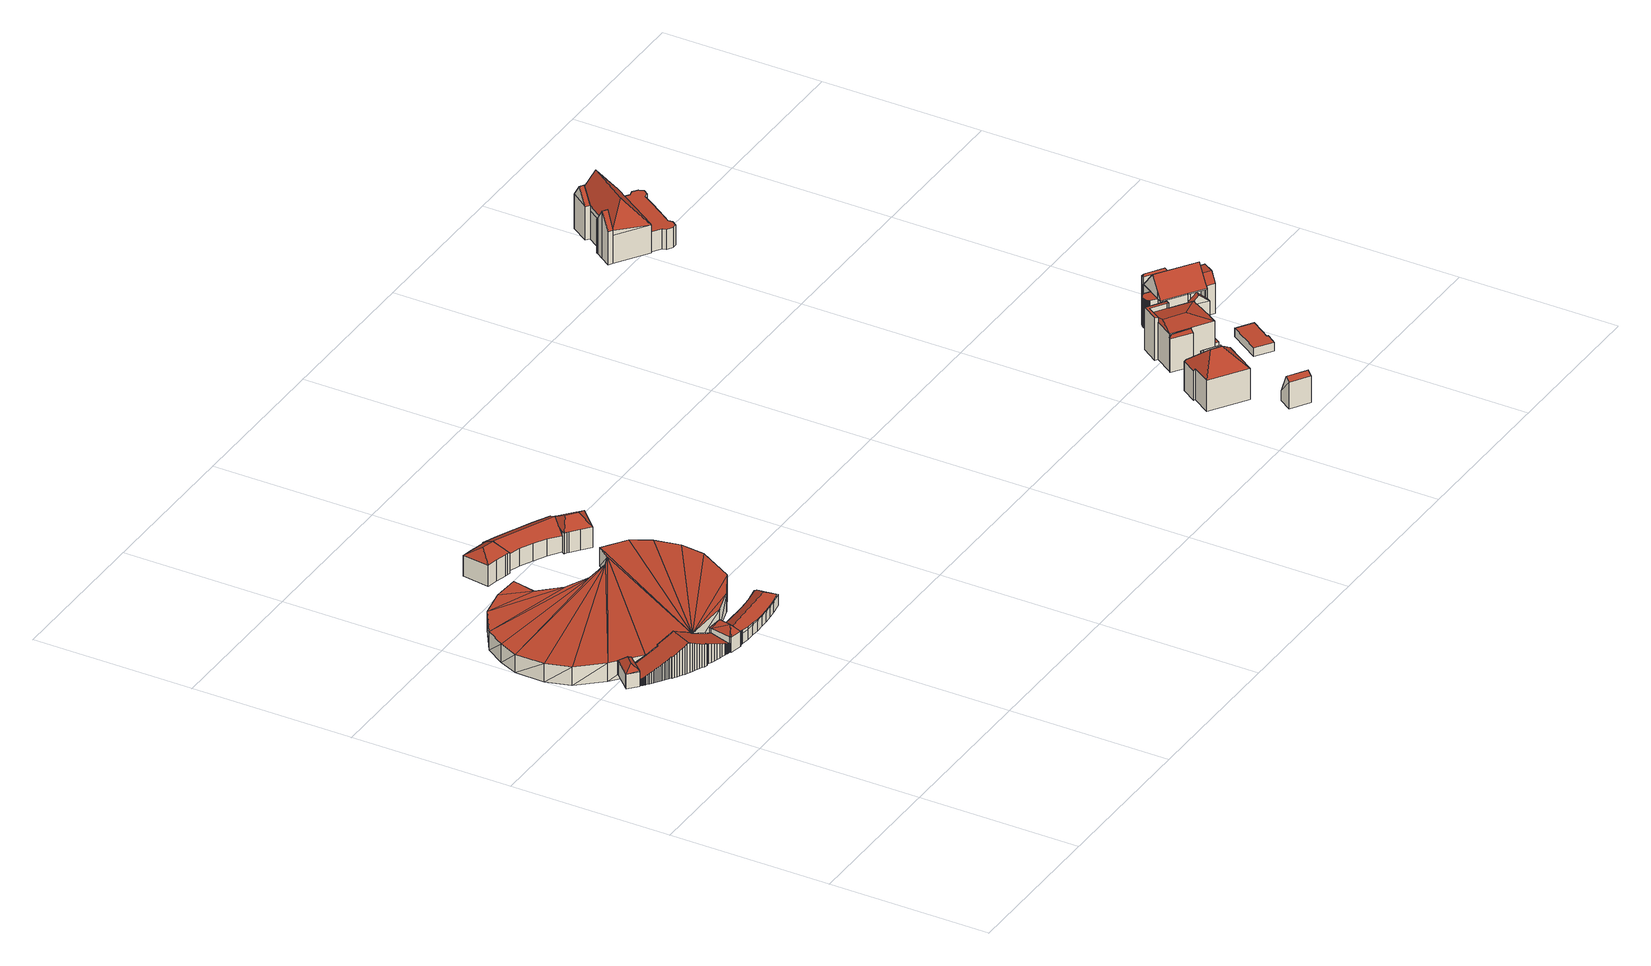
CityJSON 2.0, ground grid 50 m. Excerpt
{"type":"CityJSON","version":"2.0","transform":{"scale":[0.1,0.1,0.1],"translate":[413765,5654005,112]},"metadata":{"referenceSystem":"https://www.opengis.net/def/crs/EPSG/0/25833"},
"CityObjects":{
"building1":{"type":"Building","attributes":{"Dachtyp_tdc":"tdcFreeFormRoof","Gemeindeschluessel":14612000,"Dachneigung":41.02,"QualitaetDacherkennung":64,"Geometrietyp2DReferenz":"3000","measuredHeight":6.65,"function":"31001_9998","roofType":"5000"},"geometry":[{"type":"Solid","lod":"2","boundaries":[[[[0,1,2,3]],[[1,4,5,2]],[[4,6,7,5]],[[6,8,9,7]],[[8,10,11,9]],[[10,12,13,11]],[[12,14,15,13]],[[14,0,3,15]],[[1,16,17]],[[8,18,19]],[[19,18,17,16,20,21]],[[8,6,4,1,17,18]],[[10,19,21,12]],[[12,21,20,14]],[[14,20,16,0]],[[8,19,10]],[[0,16,1]],[[3,2,5,7,9,11,13,15]]]],"semantics":{"surfaces":[{"type":"WallSurface"},{"type":"RoofSurface"},{"type":"GroundSurface"}],"values":[[0,0,0,0,0,0,0,0,1,1,1,1,0,0,0,0,0,2]]}}]},
"building2":{"type":"Building","attributes":{"Dachtyp_tdc":"tdcFreeFormRoof","Gemeindeschluessel":14612000,"Dachneigung":28.07,"QualitaetDacherkennung":20,"Geometrietyp2DReferenz":"3000","measuredHeight":9.71,"function":"31001_9998","roofType":"5000"},"geometry":[{"type":"Solid","lod":"2","boundaries":[[[[22,23,24,25]],[[23,26,27,24]],[[26,28,29,27]],[[28,30,31,29]],[[30,32,33,31]],[[32,34,35,33]],[[34,36,37,35]],[[36,38,39,37]],[[38,40,41,39]],[[40,42,43,41]],[[42,44,45,43]],[[44,46,47,45]],[[46,48,49,47]],[[48,50,51,49]],[[50,52,53,51]],[[52,54,55,53]],[[54,56,57,55]],[[56,58,59,57]],[[58,60,61,59]],[[60,62,63,61]],[[62,64,65,63]],[[64,66,67,65]],[[66,68,69,67]],[[68,70,71,69]],[[70,72,73,71]],[[72,74,75,73]],[[74,76,77,75]],[[76,78,79,77]],[[78,80,81,79]],[[80,82,83,81]],[[82,84,85,83]],[[84,86,87,85]],[[86,88,89,87]],[[88,90,91,89]],[[90,92,93,91]],[[92,94,95,93]],[[94,96,97,95]],[[96,98,99,97]],[[98,100,101,99]],[[100,102,103,101]],[[102,104,105,103]],[[104,106,107,105]],[[106,108,109,107]],[[108,110,111,109]],[[110,112,113,111]],[[112,114,115,113]],[[114,116,117,115]],[[116,118,119,117]],[[118,120,121,119]],[[120,122,123,121]],[[122,124,125,123]],[[124,126,127,125]],[[126,128,129,127]],[[128,130,131,129]],[[130,132,133,131]],[[132,134,135,133]],[[134,136,137,135]],[[136,138,139,137]],[[138,140,141,139]],[[140,142,143,141]],[[142,144,145,143]],[[144,146,147,145]],[[146,148,149,147]],[[148,150,151,149]],[[150,152,153,151]],[[152,154,155,153]],[[154,156,157,155]],[[156,158,159,157]],[[158,160,161,159]],[[160,162,163,161]],[[162,164,165,163]],[[164,166,167,165]],[[166,168,169,167]],[[168,170,171,169]],[[170,172,173,171]],[[172,174,175,173]],[[174,176,177,175]],[[176,178,179,177]],[[178,180,181,179]],[[180,182,183,181]],[[182,184,185,183]],[[184,186,187,185]],[[186,188,189,187]],[[188,190,191,189]],[[190,192,193,191]],[[192,194,195,193]],[[194,196,197,195]],[[196,198,199,197]],[[198,200,201,199]],[[200,202,203,201]],[[202,204,205,203]],[[204,206,207,205]],[[206,208,209,207]],[[208,210,211,209]],[[210,212,213,211]],[[212,214,215,213]],[[214,216,217,215]],[[216,218,219,217]],[[218,220,221,219]],[[220,222,223,221]],[[222,224,225,223]],[[224,226,227,225]],[[226,228,229,227]],[[228,22,25,229]],[[42,40,38,36,34,32,30,28,26,23,22,228,226,224,222,220,218,216,214,212,210,208,206,204,202,200,198,196,194,192,190,188,186,184,182,180,178,176,174,172,170,168,166,164,162,160,158,230,231,58,56,54,52,50,48,46,44]],[[68,66,64,62,60,231,230,156,154,152,150,148,146,144,142,140,138,136,134,132,130,128,126,124,122,120,118,116,114,112,110,108,106,104,102,100,98,96,94,92,90,88,86,84,82,80,78,76,74,72,70]],[[158,156,230]],[[60,58,231]],[[25,24,27,29,31,33,35,37,39,41,43,45,47,49,51,53,55,57,59,61,63,65,67,69,71,73,75,77,79,81,83,85,87,89,91,93,95,97,99,101,103,105,107,109,111,113,115,117,119,121,123,125,127,129,131,133,135,137,139,141,143,145,147,149,151,153,155,157,159,161,163,165,167,169,171,173,175,177,179,181,183,185,187,189,191,193,195,197,199,201,203,205,207,209,211,213,215,217,219,221,223,225,227,229]]]],"semantics":{"surfaces":[{"type":"WallSurface"},{"type":"RoofSurface"},{"type":"GroundSurface"}],"values":[[0,0,0,0,0,0,0,0,0,0,0,0,0,0,0,0,0,0,0,0,0,0,0,0,0,0,0,0,0,0,0,0,0,0,0,0,0,0,0,0,0,0,0,0,0,0,0,0,0,0,0,0,0,0,0,0,0,0,0,0,0,0,0,0,0,0,0,0,0,0,0,0,0,0,0,0,0,0,0,0,0,0,0,0,0,0,0,0,0,0,0,0,0,0,0,0,0,0,0,0,0,0,0,0,1,1,0,0,2]]}}]},
"building3":{"type":"Building","attributes":{"Dachtyp_tdc":"tdcFreeFormRoof","Gemeindeschluessel":14612000,"Dachneigung":51.54,"QualitaetDacherkennung":43,"Geometrietyp2DReferenz":"3000","measuredHeight":7.3,"function":"31001_9998","roofType":"5000"},"geometry":[{"type":"Solid","lod":"2","boundaries":[[[[232,233,234,235]],[[233,236,237,234]],[[236,238,239,237]],[[238,240,241,239]],[[240,242,243,241]],[[242,244,245,243]],[[244,246,247,245]],[[246,232,235,247]],[[248,244,242]],[[240,248,242]],[[240,249,248]],[[238,249,240]],[[249,238,236]],[[249,236,233]],[[248,246,244]],[[249,246,248]],[[249,232,246]],[[232,249,233]],[[235,234,237,239,241,243,245,247]]]],"semantics":{"surfaces":[{"type":"WallSurface"},{"type":"RoofSurface"},{"type":"GroundSurface"}],"values":[[0,0,0,0,0,0,0,0,1,1,1,1,1,1,1,1,1,1,2]]}}]},
"building4":{"type":"Building","attributes":{"Dachtyp_tdc":"tdcFreeFormRoof","Gemeindeschluessel":14612000,"Dachneigung":30.61,"QualitaetDacherkennung":42,"Geometrietyp2DReferenz":"3000","measuredHeight":5.96,"function":"31001_9998","roofType":"5000"},"geometry":[{"type":"Solid","lod":"2","boundaries":[[[[250,251,252,253]],[[251,254,255,252]],[[254,256,257,255]],[[258,259,260,261]],[[256,258,261,257]],[[259,262,263,260]],[[262,264,265,263]],[[264,266,267,265]],[[266,268,269,267]],[[268,270,271,269]],[[270,272,273,271]],[[272,274,275,273]],[[274,276,277,275]],[[276,278,279,277]],[[278,280,281,279]],[[280,282,283,281]],[[282,284,285,283]],[[284,286,287,285]],[[286,288,289,287]],[[288,290,291,289]],[[290,292,293,291]],[[292,294,295,293]],[[294,296,297,295]],[[296,298,299,297]],[[298,300,301,299]],[[300,302,303,301]],[[302,304,305,303]],[[304,306,307,305]],[[306,308,309,307]],[[308,310,311,309]],[[310,312,313,311]],[[312,314,315,313]],[[314,316,317,315]],[[316,318,319,317]],[[318,320,321,319]],[[320,322,323,321]],[[324,325,326,327]],[[322,324,327,323]],[[325,250,253,326]],[[328,329,330,331]],[[332,333,334,335,336,337,338,339,340,341,342,343,344,345,251,250,346,331,330]],[[346,347,348,349,350,351,352,353,354,355,356,357,358,359,360,361,362,363,364,365,366,367,368,328,331]],[[284,368,367,286]],[[282,329,328,368,284]],[[286,367,366,288]],[[288,366,365,290]],[[290,365,364,292]],[[292,364,363,294]],[[294,363,362,296]],[[296,362,361,298]],[[298,361,360,300]],[[300,360,359,302]],[[302,359,358,304]],[[304,358,357,306]],[[306,357,356,308]],[[308,356,355,310]],[[310,355,354,312]],[[312,354,353,314]],[[314,353,352,316]],[[316,352,351,318]],[[318,351,350,320]],[[320,350,349,322]],[[322,349,348,324]],[[324,348,347,325]],[[325,347,346,250]],[[251,345,254]],[[254,345,344,256]],[[256,344,343,258]],[[258,343,342,259]],[[259,342,341,262]],[[262,341,340,264]],[[264,340,339,266]],[[266,339,338,268]],[[268,338,337,270]],[[270,337,336,272]],[[274,335,334,276]],[[272,336,335,274]],[[276,334,333,278]],[[278,333,332,280]],[[280,332,330,329,282]],[[253,252,255,257,261,260,263,265,267,269,271,273,275,277,279,281,283,285,287,289,291,293,295,297,299,301,303,305,307,309,311,313,315,317,319,321,323,327,326]]]],"semantics":{"surfaces":[{"type":"WallSurface"},{"type":"RoofSurface"},{"type":"GroundSurface"}],"values":[[0,0,0,0,0,0,0,0,0,0,0,0,0,0,0,0,0,0,0,0,0,0,0,0,0,0,0,0,0,0,0,0,0,0,0,0,0,0,0,1,1,1,0,0,0,0,0,0,0,0,0,0,0,0,0,0,0,0,0,0,0,0,0,0,0,0,0,0,0,0,0,0,0,0,0,0,0,0,0,0,2]]}}]},
"building5":{"type":"Building","attributes":{"Erfassungsdatum_Objekt":"2020-12-18","BodenHoehe":112.22,"gemHoehe":0,"BauwerkHoehe":5.93,"Gemeindeschluessel":"14612000","Geometrietyp2DReferenz":"3000","measuredHeight":5.93,"function":"51006_1430"},"geometry":[{"type":"MultiSurface","lod":"2","boundaries":[[[369,370,371]],[[370,372,371]],[[371,372,373]],[[372,374,373]],[[373,374,375]],[[374,376,375]],[[376,377,375]],[[375,377,378]],[[377,379,378]],[[379,380,378]],[[380,381,378]],[[378,381,382]],[[381,383,382]],[[383,384,382]],[[382,384,385]],[[385,384,386]],[[386,384,387]],[[387,384,388]],[[388,384,389]],[[389,384,390]],[[390,384,391]],[[391,384,392]],[[375,378,393]],[[375,393,394]],[[378,382,395]],[[378,395,393]],[[382,385,396]],[[382,396,395]],[[385,386,397]],[[385,397,396]],[[386,387,398]],[[386,398,397]],[[387,388,399]],[[387,399,398]],[[388,389,400]],[[388,400,399]],[[389,390,401]],[[389,401,400]],[[390,391,402]],[[390,402,401]],[[391,392,403]],[[391,403,402]],[[392,384,404]],[[392,404,403]],[[384,383,405]],[[384,405,404]],[[383,381,406]],[[383,406,405]],[[381,380,407]],[[381,407,406]],[[380,379,408]],[[380,408,407]],[[379,377,409]],[[379,409,408]],[[377,376,410]],[[377,410,409]],[[376,374,411]],[[376,411,410]],[[374,372,412]],[[374,412,411]],[[372,370,413]],[[372,413,412]],[[370,369,414]],[[370,414,413]],[[369,371,415]],[[369,415,414]],[[371,373,416]],[[371,416,415]],[[373,375,394]],[[373,394,416]],[[396,397,395]],[[395,397,393]],[[397,398,393]],[[399,400,416]],[[393,398,394]],[[398,399,394]],[[394,399,416]],[[400,401,416]],[[416,401,415]],[[401,402,415]],[[402,403,415]],[[403,404,415]],[[404,405,415]],[[415,405,414]],[[414,405,413]],[[413,405,412]],[[412,405,411]],[[411,405,410]],[[410,405,409]],[[409,405,408]],[[408,405,407]],[[407,405,406]]],"semantics":{"surfaces":[{"type":"RoofSurface"},{"type":"WallSurface"},{"type":"GroundSurface"}],"values":[0,0,0,0,0,0,0,0,0,0,0,0,0,0,0,0,0,0,0,0,0,0,1,1,1,1,1,1,1,1,1,1,1,1,1,1,1,1,1,1,1,1,1,1,1,1,1,1,1,1,1,1,1,1,1,1,1,1,1,1,1,1,1,1,1,1,1,1,1,1,2,2,2,2,2,2,2,2,2,2,2,2,2,2,2,2,2,2,2,2,2,2]}}]},
"building6":{"type":"Building","attributes":{"name":"Junge Garde - Freilichtbühne Großer Garten","Gemeindeschluessel":14612000,"Geometrietyp2DReferenz":"3000","function":"31001_2090","roofType":"9999"},"children":["building6-1","building6-2","building6-3"]},
"building6-1":{"type":"BuildingPart","attributes":{"Dachtyp_tdc":"tdcHipRoof","Dachneigung":30.74,"QualitaetDacherkennung":66,"Geometrietyp2DReferenz":"3000","measuredHeight":9.48,"roofType":"3200"},"parents":["building6"],"geometry":[{"type":"MultiSurface","lod":"2","boundaries":[[[417,418,419,420,421]],[[422,423,424,425]],[[423,426,427,424]],[[426,428,429,427]],[[428,430,431,429]],[[430,432,433,431]],[[432,434,435,433]],[[436,417,421,437]],[[434,438,439,435]],[[438,436,437,439]],[[432,430,440]],[[422,441,442,418,417,443]],[[430,428,426,423,422,443,440]],[[417,436,438,434,432,440,443]],[[437,421,420,444,425,424,427,429,431,433,435,439]]],"semantics":{"surfaces":[{"type":"WallSurface"},{"type":"RoofSurface"},{"type":"GroundSurface"}],"values":[0,0,0,0,0,0,0,0,0,0,1,1,1,1,2]}}]},
"building6-2":{"type":"BuildingPart","attributes":{"Dachtyp_tdc":"tdcHipRoof","Dachneigung":33.39,"QualitaetDacherkennung":74,"Geometrietyp2DReferenz":"3000","measuredHeight":9.59,"roofType":"3200"},"parents":["building6"],"geometry":[{"type":"MultiSurface","lod":"2","boundaries":[[[445,446,447,448,449]],[[450,451,452,453,454]],[[451,455,456,452]],[[455,457,458,456]],[[457,459,460,458]],[[459,461,462,460]],[[461,463,464,462]],[[463,465,466,464]],[[465,467,468,466]],[[467,445,449,468]],[[463,461,469]],[[451,450,470,471,472,446,473]],[[461,459,457,455,451,473,469]],[[446,445,467,465,463,469,473]],[[449,448,474,453,452,456,458,460,462,464,466,468]]],"semantics":{"surfaces":[{"type":"WallSurface"},{"type":"RoofSurface"},{"type":"GroundSurface"}],"values":[0,0,0,0,0,0,0,0,0,0,1,1,1,1,2]}}]},
"building6-3":{"type":"BuildingPart","attributes":{"Dachtyp_tdc":"tdcFreeFormRoof","Dachneigung":28.37,"QualitaetDacherkennung":58,"Geometrietyp2DReferenz":"3000","measuredHeight":8.1,"roofType":"5000"},"parents":["building6"],"geometry":[{"type":"MultiSurface","lod":"2","boundaries":[[[419,475,476,420]],[[475,477,478,476]],[[477,479,480,478]],[[479,454,453,480]],[[447,481,482,448]],[[481,483,484,482]],[[485,470,454,479,477,475,419,442,486]],[[486,487,488,489,490,483,481,447,472,485]],[[484,491,492,493,425,444,420,476,478,480,453,474,448,482]],[[483,490,491,484]],[[490,489,492,491]],[[489,488,493,492]],[[488,487,422,425,493]]],"semantics":{"surfaces":[{"type":"WallSurface"},{"type":"RoofSurface"},{"type":"GroundSurface"}],"values":[0,0,0,0,0,0,1,1,2,0,0,0,0]}}]},
"building7":{"type":"Building","attributes":{"Gemeindeschluessel":14612000,"Geometrietyp2DReferenz":"3000","function":"31001_9998","roofType":"9999"},"children":["building7-1","building7-2"]},
"building7-1":{"type":"BuildingPart","attributes":{"Dachtyp_tdc":"tdcHipRoof","Dachneigung":30.67,"QualitaetDacherkennung":52,"Geometrietyp2DReferenz":"3000","measuredHeight":14.52,"roofType":"3200"},"parents":["building7"],"geometry":[{"type":"MultiSurface","lod":"2","boundaries":[[[494,495,496,497]],[[495,498,499,496]],[[498,500,501,499]],[[500,502,503,501]],[[502,504,505,503]],[[504,506,507,505]],[[506,508,509,507]],[[510,494,497,511]],[[495,494,512]],[[506,504,502,500,498,513]],[[494,510,508,506,513,512]],[[498,495,512,513]],[[497,496,499,501,503,505,507,509,511]]],"semantics":{"surfaces":[{"type":"WallSurface"},{"type":"RoofSurface"},{"type":"GroundSurface"}],"values":[0,0,0,0,0,0,0,0,1,1,1,1,2]}}]},
"building7-2":{"type":"BuildingPart","attributes":{"Dachtyp_tdc":"tdcPolyFlatRoof","Dachneigung":38.1,"QualitaetDacherkennung":40,"Geometrietyp2DReferenz":"3000","measuredHeight":11.57,"roofType":"2100"},"parents":["building7"],"geometry":[{"type":"MultiSurface","lod":"2","boundaries":[[[514,515,516,509,508]],[[515,517,518,516]],[[517,519,510,511,518]],[[519,517,515,514]],[[509,516,518,511]]],"semantics":{"surfaces":[{"type":"WallSurface"},{"type":"RoofSurface"},{"type":"GroundSurface"}],"values":[0,0,0,1,2]}}]},
"building8":{"type":"Building","attributes":{"Dachtyp_tdc":"tdcGableRoof","Gemeindeschluessel":14612000,"Dachneigung":65.83,"QualitaetDacherkennung":5,"Geometrietyp2DReferenz":"3000","measuredHeight":9.52,"function":"31001_9998","roofType":"3100"},"geometry":[{"type":"Solid","lod":"2","boundaries":[[[[520,521,522,523]],[[521,524,525,522]],[[524,526,527,525]],[[526,520,523,527]],[[524,521,528]],[[520,526,529]],[[521,520,529,528]],[[526,524,528,529]],[[523,522,525,527]]]],"semantics":{"surfaces":[{"type":"WallSurface"},{"type":"RoofSurface"},{"type":"GroundSurface"}],"values":[[0,0,0,0,0,0,1,1,2]]}}]},
"building9":{"type":"Building","attributes":{"Gemeindeschluessel":14612000,"Geometrietyp2DReferenz":"3000","function":"31001_9998","roofType":"9999"},"children":["building9-1","building9-2","building9-3","building9-4"]},
"building9-1":{"type":"BuildingPart","attributes":{"Dachtyp_tdc":"tdcPolyFlatRoof","Dachneigung":0,"QualitaetDacherkennung":49,"Geometrietyp2DReferenz":"3000","measuredHeight":3.02,"roofType":"1000"},"parents":["building9"],"geometry":[{"type":"MultiSurface","lod":"2","boundaries":[[[530,531,532,533]],[[531,534,535,532]],[[534,536,537,535]],[[536,538,539,537]],[[538,540,541,539]],[[540,542,543,541]],[[542,540,538,536,534,531,530]],[[533,532,535,537,539,541,543]]],"semantics":{"surfaces":[{"type":"WallSurface"},{"type":"RoofSurface"},{"type":"GroundSurface"}],"values":[0,0,0,0,0,0,1,2]}}]},
"building9-2":{"type":"BuildingPart","attributes":{"Dachtyp_tdc":"tdcHipRoof","Dachneigung":10.03,"QualitaetDacherkennung":54,"Geometrietyp2DReferenz":"3000","measuredHeight":13.15,"roofType":"3200"},"parents":["building9"],"geometry":[{"type":"MultiSurface","lod":"2","boundaries":[[[544,545,546,547]],[[545,548,549,546]],[[548,550,530,533,549]],[[551,552,541,543,542]],[[552,553,554,541]],[[553,555,556,557,554]],[[558,559,560,561,562]],[[553,552,551,550,548,545,563]],[[564,559,558,565]],[[545,544,564,565,563]],[[558,555,553,563,565]],[[560,566,547,546,549,533,543,541,554,557,561]]],"semantics":{"surfaces":[{"type":"WallSurface"},{"type":"RoofSurface"},{"type":"GroundSurface"}],"values":[0,0,0,0,0,0,0,1,1,1,1,2]}}]},
"building9-3":{"type":"BuildingPart","attributes":{"Dachtyp_tdc":"tdcPolyFlatRoof","Dachneigung":0,"QualitaetDacherkennung":22,"Geometrietyp2DReferenz":"3000","measuredHeight":13.77,"roofType":"1000"},"parents":["building9"],"geometry":[{"type":"MultiSurface","lod":"2","boundaries":[[[567,568,569,560,559]],[[568,570,571,569]],[[570,572,573,571]],[[572,574,544,547,573]],[[575,574,572,570,568,567]],[[560,569,571,573,547,566]]],"semantics":{"surfaces":[{"type":"WallSurface"},{"type":"RoofSurface"},{"type":"GroundSurface"}],"values":[0,0,0,0,1,2]}}]},
"building9-4":{"type":"BuildingPart","attributes":{"Dachtyp_tdc":"tdcFreeFormRoof","Dachneigung":70.46,"QualitaetDacherkennung":10,"Geometrietyp2DReferenz":"3000","measuredHeight":12.39,"roofType":"5000"},"parents":["building9"],"geometry":[{"type":"MultiSurface","lod":"2","boundaries":[[[576,577,578,579]],[[577,562,561,578]],[[556,576,579,557]],[[580,581,556,562]],[[580,562,577]],[[581,580,577,576]],[[581,576,556]],[[579,578,561,557]]],"semantics":{"surfaces":[{"type":"WallSurface"},{"type":"RoofSurface"},{"type":"GroundSurface"}],"values":[0,0,0,1,1,1,1,2]}}]},
"building10":{"type":"Building","attributes":{"Dachtyp_tdc":"tdcPolyFlatRoof","Gemeindeschluessel":14612000,"Dachneigung":0,"QualitaetDacherkennung":81,"Geometrietyp2DReferenz":"3000","measuredHeight":2.75,"function":"31001_9998","roofType":"1000"},"geometry":[{"type":"Solid","lod":"2","boundaries":[[[[582,583,584,585]],[[583,586,587,584]],[[586,588,589,587]],[[588,590,591,589]],[[590,592,593,591]],[[592,594,595,593]],[[594,596,597,595]],[[596,582,585,597]],[[596,594,592,590,588,586,583,582]],[[585,584,587,589,591,593,595,597]]]],"semantics":{"surfaces":[{"type":"WallSurface"},{"type":"RoofSurface"},{"type":"GroundSurface"}],"values":[[0,0,0,0,0,0,0,0,1,2]]}}]},
"building11":{"type":"Building","attributes":{"Gemeindeschluessel":14612000,"Geometrietyp2DReferenz":"3000","function":"31001_9998","roofType":"9999"},"children":["building11-1","building11-2","building11-3","building11-4","building11-5"]},
"building11-1":{"type":"BuildingPart","attributes":{"Dachtyp_tdc":"tdcGableRoof","Dachneigung":42.05,"QualitaetDacherkennung":2,"Geometrietyp2DReferenz":"3000","measuredHeight":9.24,"roofType":"3100"},"parents":["building11"],"geometry":[{"type":"MultiSurface","lod":"2","boundaries":[[[598,599,600,601]],[[599,602,603,600]],[[602,604,605,603]],[[602,599,606]],[[599,598,607,606]],[[601,600,603,605]],[[604,602,606,607]]],"semantics":{"surfaces":[{"type":"WallSurface"},{"type":"RoofSurface"},{"type":"GroundSurface"}],"values":[0,0,0,0,1,2,1]}}]},
"building11-2":{"type":"BuildingPart","attributes":{"Dachtyp_tdc":"tdcGableRoof","Dachneigung":49.06,"QualitaetDacherkennung":51,"Geometrietyp2DReferenz":"3000","measuredHeight":15.45,"roofType":"3100"},"parents":["building11"],"geometry":[{"type":"MultiSurface","lod":"2","boundaries":[[[608,609,610,605,604]],[[609,611,612,610]],[[613,614,615,616]],[[617,618,598,601,619]],[[620,621,622,623,624,625,626]],[[613,627,624,623,628,629,614]],[[609,626,625,611]],[[608,620,626,609]],[[611,625,624,627]],[[617,630,622,621,618]],[[618,621,620,608]],[[605,610,612,631,616,615,619,601]]],"semantics":{"surfaces":[{"type":"WallSurface"},{"type":"RoofSurface"},{"type":"GroundSurface"}],"values":[0,0,0,0,1,1,0,0,0,0,0,2]}}]},
"building11-3":{"type":"BuildingPart","attributes":{"Dachtyp_tdc":"tdcFreeFormRoof","Dachneigung":54.52,"QualitaetDacherkennung":9,"Geometrietyp2DReferenz":"3000","measuredHeight":12.33,"roofType":"5000"},"parents":["building11"],"geometry":[{"type":"MultiSurface","lod":"2","boundaries":[[[632,633,634,635]],[[633,636,613,616,634]],[[637,632,635,638,639]],[[640,641,637,636]],[[640,636,633]],[[641,640,633,632]],[[641,632,637]],[[635,634,616,631,638]]],"semantics":{"surfaces":[{"type":"WallSurface"},{"type":"RoofSurface"},{"type":"GroundSurface"}],"values":[0,0,0,1,1,1,1,2]}}]},
"building11-4":{"type":"BuildingPart","attributes":{"Dachtyp_tdc":"tdcCutGableRoof","Dachneigung":3.12,"QualitaetDacherkennung":39,"Geometrietyp2DReferenz":"3000","measuredHeight":12.56,"roofType":"9999"},"parents":["building11"],"geometry":[{"type":"MultiSurface","lod":"2","boundaries":[[[642,630,617,619,643]],[[644,645,646,615,614]],[[645,642,643,646]],[[630,642,647,648]],[[645,644,628,649,650]],[[642,645,650,647]],[[649,648,647,650]],[[643,619,615,646]]],"semantics":{"surfaces":[{"type":"WallSurface"},{"type":"RoofSurface"},{"type":"GroundSurface"}],"values":[0,0,0,1,1,0,1,2]}}]},
"building11-5":{"type":"BuildingPart","attributes":{"Dachtyp_tdc":"tdcPolyFlatRoof","Dachneigung":0,"QualitaetDacherkennung":47,"Geometrietyp2DReferenz":"3000","measuredHeight":9.34,"roofType":"1000"},"parents":["building11"],"geometry":[{"type":"MultiSurface","lod":"2","boundaries":[[[611,651,652,612]],[[651,653,654,652]],[[653,655,656,654]],[[655,657,658,656]],[[657,659,660,658]],[[659,661,662,660]],[[661,663,664,662]],[[663,665,666,664]],[[665,667,668,666]],[[667,669,670,668]],[[669,671,672,670]],[[671,673,674,672]],[[673,675,676,674]],[[675,677,678,676]],[[677,679,680,678]],[[679,681,682,680]],[[681,683,684,682]],[[683,685,686,684]],[[685,687,688,686]],[[687,689,690,688]],[[689,691,692,690]],[[691,693,694,692]],[[693,695,696,694]],[[695,697,698,696]],[[697,699,700,698]],[[699,701,702,700]],[[701,703,704,702]],[[703,705,706,704]],[[705,707,708,706]],[[707,709,710,708]],[[709,711,712,710]],[[711,713,714,712]],[[713,715,716,714]],[[715,717,718,716]],[[717,719,720,718]],[[719,721,722,720]],[[721,639,638,722]],[[639,627,631,638]],[[639,721,719,717,715,713,711,709,707,705,703,701,699,697,695,693,691,689,687,685,683,681,679,677,675,673,671,669,667,665,663,661,659,657,655,653,651,611,627]],[[631,612,652,654,656,658,660,662,664,666,668,670,672,674,676,678,680,682,684,686,688,690,692,694,696,698,700,702,704,706,708,710,712,714,716,718,720,722,638]]],"semantics":{"surfaces":[{"type":"WallSurface"},{"type":"RoofSurface"},{"type":"GroundSurface"}],"values":[0,0,0,0,0,0,0,0,0,0,0,0,0,0,0,0,0,0,0,0,0,0,0,0,0,0,0,0,0,0,0,0,0,0,0,0,0,0,1,2]}}]},
"building12":{"type":"Building","attributes":{"name":"Nabeshima-Bau","Gemeindeschluessel":14612000,"Geometrietyp2DReferenz":"3000","function":"31001_9998","roofType":"9999"},"children":["building12-1","building12-2","building12-3","building12-4"]},
"building12-1":{"type":"BuildingPart","attributes":{"Dachtyp_tdc":"tdcGableRoof","Dachneigung":52.61,"QualitaetDacherkennung":54,"Geometrietyp2DReferenz":"3000","measuredHeight":15.42,"roofType":"3100"},"parents":["building12"],"geometry":[{"type":"MultiSurface","lod":"2","boundaries":[[[723,724,725,726,727]],[[724,728,729,725]],[[728,730,731,732,733,729]],[[728,724,734]],[[723,735,730,736]],[[724,723,736,734]],[[730,728,734,736]],[[726,725,729,733]]],"semantics":{"surfaces":[{"type":"WallSurface"},{"type":"RoofSurface"},{"type":"GroundSurface"}],"values":[0,0,0,0,0,1,1,2]}}]},
"building12-2":{"type":"BuildingPart","attributes":{"Dachtyp_tdc":"tdcPolyFlatRoof","Dachneigung":0,"QualitaetDacherkennung":56,"Geometrietyp2DReferenz":"3000","measuredHeight":6.54,"roofType":"1000"},"parents":["building12"],"geometry":[{"type":"MultiSurface","lod":"2","boundaries":[[[737,738,739,740,741,742,743,744,745,746,747,748,749,750,751,752,753,754]],[[755,756,738,737]],[[756,757,739,738]],[[757,758,740,739]],[[759,760,742,741]],[[760,761,743,742]],[[761,762,744,743]],[[762,763,745,744]],[[763,764,746,745]],[[764,765,747,746]],[[765,766,748,747]],[[766,767,749,748]],[[767,768,750,749]],[[768,769,751,750]],[[769,770,752,751]],[[770,771,753,752]],[[771,772,754,753]],[[772,755,737,754]],[[772,771,770,769,768,767,766,765,764,763,762,761,760,759,758,757,756,755]]],"semantics":{"surfaces":[{"type":"GroundSurface"},{"type":"WallSurface"},{"type":"RoofSurface"}],"values":[0,1,1,1,1,1,1,1,1,1,1,1,1,1,1,1,1,1,2]}}]},
"building12-3":{"type":"BuildingPart","attributes":{"Dachtyp_tdc":"tdcGableRoof","Dachneigung":54.28,"QualitaetDacherkennung":46,"Geometrietyp2DReferenz":"3000","measuredHeight":15.54,"roofType":"3100"},"parents":["building12"],"geometry":[{"type":"MultiSurface","lod":"2","boundaries":[[[773,774,775,776,777]],[[774,778,779,775]],[[778,780,781,779]],[[780,782,783,781]],[[782,784,785,786,787,783]],[[778,774,773,788,789]],[[789,784,782,780,778]],[[787,790,776,775,779,781,783]]],"semantics":{"surfaces":[{"type":"WallSurface"},{"type":"RoofSurface"},{"type":"GroundSurface"}],"values":[0,0,0,0,0,1,1,2]}}]},
"building12-4":{"type":"BuildingPart","attributes":{"Dachtyp_tdc":"tdcHipAndGableRoof","Dachneigung":49.72,"QualitaetDacherkennung":36,"Geometrietyp2DReferenz":"3000","measuredHeight":17.11,"roofType":"5000"},"parents":["building12"],"geometry":[{"type":"MultiSurface","lod":"2","boundaries":[[[791,740,758]],[[791,792,793,740]],[[792,777,776,793]],[[786,727,726,787]],[[732,794,795,733]],[[794,796,741,795]],[[796,759,741]],[[797,792,798]],[[796,794,799,798,792,791]],[[731,735,723,785,800,788,797,798,799]],[[786,785,723,727]],[[732,731,799,794]],[[792,797,773,777]],[[740,793,776,790,787,726,733,795,741]]],"semantics":{"surfaces":[{"type":"WallSurface"},{"type":"RoofSurface"},{"type":"GroundSurface"}],"values":[0,0,0,0,0,0,0,1,1,1,0,0,0,2]}}]}
},
"vertices":[
[36,897,105],[7,923,105],[7,923,59],[36,897,59],[10,926,105],[10,926,59],[54,974,105],[54,974,59],[58,979,105],[58,979,59],[86,953,105],[86,953,59],[82,948,105],[82,948,59],[39,900,105],[39,900,59],[36,897,109],[39,925,125],[61,949,125],[86,953,109],[39,900,109],[82,948,109],
[82,948,85],[84,946,87],[84,946,58],[82,948,58],[85,944,88],[85,944,58],[87,943,89],[87,943,58],[89,941,90],[89,941,58],[91,940,92],[91,940,58],[93,938,93],[93,938,58],[96,937,94],[96,937,58],[103,932,99],[103,932,58],[110,927,104],[110,927,58],[117,922,108],[117,922,58],[125,917,113],[125,917,58],[132,912,118],[132,912,58],[140,907,123],[140,907,58],[147,902,127],[147,902,58],[150,907,127],[150,907,58],[163,899,136],[163,899,58],[176,891,144],[176,891,58],[189,883,152],[189,883,58],[203,876,150],[203,876,58],[217,870,143],[217,870,58],[231,864,136],[231,864,58],[245,858,129],[245,858,58],[243,853,129],[243,853,58],[252,851,125],[252,851,58],[260,848,121],[260,848,58],[269,845,117],[269,845,58],[278,843,113],[278,843,58],[286,841,109],[286,841,58],[295,838,105],[295,838,58],[304,836,101],[304,836,58],[306,835,99],[306,835,58],[309,835,98],[309,835,58],[311,835,97],[311,835,58],[313,834,96],[313,834,58],[316,834,95],[316,834,58],[318,834,94],[318,834,58],[320,833,93],[320,833,58],[308,768,85],[308,768,58],[307,768,86],[307,768,58],[305,768,86],[305,768,58],[304,769,87],[304,769,58],[303,769,88],[303,769,58],[301,769,88],[301,769,58],[300,769,89],[300,769,58],[299,770,89],[299,770,58],[297,770,90],[297,770,58],[296,771,91],[296,771,58],[295,771,91],[295,771,58],[293,772,92],[293,772,58],[292,772,93],[292,772,58],[291,773,93],[291,773,58],[290,773,94],[290,773,58],[279,775,98],[279,775,58],[269,777,103],[269,777,58],[259,780,108],[259,780,58],[249,783,113],[249,783,58],[239,786,117],[239,786,58],[229,790,122],[229,790,58],[220,794,127],[220,794,58],[218,789,127],[218,789,58],[210,792,130],[210,792,58],[203,796,134],[203,796,58],[195,799,138],[195,799,58],[188,802,142],[188,802,58],[180,806,146],[180,806,58],[173,809,149],[173,809,58],[166,813,153],[166,813,58],[158,817,153],[158,817,58],[151,820,148],[151,820,58],[144,824,144],[144,824,58],[136,828,139],[136,828,58],[129,832,135],[129,832,58],[122,836,131],[122,836,58],[115,840,126],[115,840,58],[116,843,126],[116,843,58],[112,846,123],[112,846,58],[107,848,120],[107,848,58],[102,851,118],[102,851,58],[98,854,115],[98,854,58],[93,857,112],[93,857,58],[89,860,109],[89,860,58],[84,864,106],[84,864,58],[80,867,103],[80,867,58],[75,870,100],[75,870,58],[71,873,97],[71,873,58],[66,877,95],[66,877,58],[62,880,92],[62,880,58],[58,883,89],[58,883,58],[54,887,86],[54,887,58],[52,888,85],[52,888,58],[51,889,84],[51,889,58],[50,889,84],[50,889,58],[49,890,83],[49,890,58],[48,891,82],[48,891,58],[47,892,82],[47,892,58],[46,893,81],[46,893,58],[45,894,80],[45,894,58],[44,895,79],[44,895,58],[43,896,79],[43,896,58],[42,897,78],[42,897,58],[41,898,77],[41,898,58],[40,899,77],[40,899,58],[39,900,76],[39,900,58],[162,815,155],[194,881,155],
[346,761,108],[346,756,108],[346,756,59],[346,761,59],[307,763,108],[307,763,59],[308,768,108],[308,768,59],[320,833,108],[320,833,59],[321,839,108],[321,839,59],[360,832,108],[360,832,59],[359,826,108],[359,826,59],[337,816,132],[330,779,132],
[359,826,91],[360,826,91],[360,826,58],[359,826,58],[362,826,91],[362,826,58],[364,826,91],[364,826,58],[366,825,91],[368,825,91],[368,825,58],[366,825,58],[370,825,91],[370,825,58],[371,825,91],[371,825,58],[394,822,91],[394,822,58],[417,820,91],[417,820,58],[440,819,91],[440,819,58],[462,820,91],[462,820,58],[485,821,91],[485,821,58],[508,824,91],[508,824,58],[530,828,91],[530,828,58],[563,835,91],[563,835,58],[576,768,91],[576,768,58],[541,762,91],[541,762,58],[516,759,91],[516,759,58],[490,756,91],[490,756,58],[465,755,91],[465,755,58],[439,754,91],[439,754,58],[413,755,91],[413,755,58],[388,756,91],[388,756,58],[362,759,91],[362,759,58],[361,759,91],[361,759,58],[360,759,91],[360,759,58],[359,759,91],[359,759,58],[358,759,91],[358,759,58],[357,759,91],[357,759,58],[356,759,91],[356,759,58],[354,759,91],[354,759,58],[353,759,91],[353,759,58],[352,760,91],[352,760,58],[351,760,91],[351,760,58],[350,760,91],[350,760,58],[349,760,91],[349,760,58],[348,760,91],[346,761,91],[346,761,58],[348,760,58],[569,767,99],[576,768,94],[564,828,97],[538,792,117],[563,835,93],[530,828,96],[508,824,97],[485,821,98],[462,820,98],[440,819,98],[417,820,97],[394,822,95],[371,825,92],[370,825,92],[368,825,92],[366,825,92],[364,826,92],[362,826,92],[350,782,117],[346,761,103],[348,760,103],[349,760,103],[350,760,103],[351,760,102],[352,760,102],[353,759,102],[354,759,102],[356,759,102],[357,759,102],[358,759,102],[359,759,102],[360,759,102],[361,759,102],[362,759,102],[388,756,99],[413,755,97],[439,754,95],[465,755,95],[490,756,95],[516,759,95],[541,762,97],
[322,1454,62],[241,1459,62],[306,1381,62],[154,1443,62],[367,1318,62],[70,1389,62],[441,1283,62],[30,1329,62],[5,1270,62],[519,1278,62],[3,1178,62],[25,1103,62],[90,1029,62],[554,1292,62],[176,959,62],[332,900,62],[584,1333,62],[657,1283,62],[689,1224,62],[706,1146,62],[698,1070,62],[637,962,62],[557,918,62],[475,894,62],[519,1278,2],[441,1283,2],[554,1292,2],[584,1333,2],[657,1283,2],[689,1224,2],[706,1146,2],[698,1070,2],[637,962,2],[557,918,2],[475,894,2],[332,900,2],[176,959,2],[90,1029,2],[25,1103,2],[3,1178,2],[5,1270,2],[30,1329,2],[70,1389,2],[154,1443,2],[241,1459,2],[322,1454,2],[306,1381,2],[367,1318,2],
[573,1438,81],[579,1447,82],[579,1447,66],[579,1447,15],[573,1438,15],[626,1507,83],[635,1501,83],[635,1501,15],[626,1507,15],[643,1495,82],[643,1495,15],[672,1471,82],[672,1471,15],[699,1446,83],[699,1446,15],[638,1385,82],[638,1385,15],[612,1407,82],[612,1407,15],[579,1433,82],[579,1433,15],[585,1428,82],[585,1428,15],[645,1433,110],[614,1491,83],[598,1471,82],[615,1458,110],[614,1491,15],
[421,1606,82],[432,1603,82],[432,1603,80],[432,1603,15],[421,1606,15],[416,1528,82],[414,1518,82],[414,1518,15],[416,1528,15],[416,1528,70],[406,1521,83],[406,1521,15],[398,1523,83],[398,1523,15],[363,1531,84],[363,1531,15],[328,1538,83],[328,1538,15],[340,1623,82],[340,1623,15],[375,1616,82],[375,1616,15],[411,1609,81],[411,1609,15],[362,1574,111],[421,1550,82],[426,1575,82],[432,1600,82],[403,1565,111],[426,1575,15],
[541,1472,70],[541,1472,15],[501,1494,72],[501,1494,15],[459,1513,72],[459,1513,15],[435,1616,73],[435,1616,15],[487,1597,71],[487,1597,15],[426,1575,96],[614,1491,96],[626,1507,85],[633,1516,79],[587,1547,74],[538,1574,71],[538,1574,15],[587,1547,15],[633,1516,15],
[2184,258,154],[2117,156,156],[2117,156,55],[2184,258,55],[2004,230,156],[2004,230,55],[2041,286,155],[2041,286,55],[2036,289,149],[2036,289,55],[2066,335,149],[2066,335,55],[2071,332,154],[2071,332,55],[2115,303,154],[2115,303,55],[2160,274,154],[2160,274,55],[2116,245,200],[2085,265,200],
[2115,303,170],[2125,317,157],[2125,317,55],[2169,288,157],[2169,288,55],[2160,274,170],
[2183,3,142],[2126,40,142],[2126,40,56],[2183,3,56],[2152,80,87],[2152,80,56],[2209,42,87],[2209,42,56],[2136,55,151],[2193,18,151],
[2301,428,84],[2303,427,84],[2303,427,54],[2301,428,54],[2315,418,84],[2315,418,54],[2319,402,84],[2319,402,54],[2287,351,84],[2287,351,54],[2264,365,84],[2264,365,54],[2264,366,84],[2264,366,54],
[2246,485,175],[2309,443,175],[2309,443,54],[2246,485,54],[2300,429,175],[2300,429,54],[2301,428,175],[2264,366,175],[2264,365,175],[2250,343,175],[2250,343,54],[2190,382,175],[2190,382,163],[2190,382,54],[2132,420,175],[2168,475,175],[2168,475,54],[2132,420,54],[2132,420,163],[2235,424,185],[2196,518,175],[2174,463,185],[2196,518,54],
[2168,475,191],[2160,481,191],[2160,481,54],[2194,532,191],[2194,532,54],[2251,494,191],[2251,494,54],[2246,485,191],[2196,518,191],
[2185,374,163],[2127,413,163],[2127,413,54],[2185,374,54],[2133,414,175],[2183,381,178],
[2360,219,83],[2308,253,83],[2308,253,55],[2360,219,55],[2370,348,83],[2370,348,55],[2419,315,83],[2419,315,55],[2395,277,83],[2395,277,55],[2378,253,83],[2378,253,55],[2382,250,83],[2382,250,55],[2366,227,83],[2366,227,55],
[2423,465,112],[2415,452,112],[2415,452,48],[2423,465,48],[2366,484,115],[2366,484,48],[2375,498,115],[2375,498,48],[2388,470,140],[2397,483,140],
[2375,498,141],[2306,544,141],[2306,544,48],[2316,559,141],[2316,559,48],[2421,589,141],[2480,550,141],[2480,550,48],[2421,589,48],[2429,474,141],[2423,465,141],[2429,474,48],[2375,498,144],[2423,465,144],[2429,474,156],[2451,506,202],[2333,585,202],[2316,559,166],[2306,544,144],[2362,629,141],[2473,539,156],[2480,549,142],[2429,474,145],[2362,629,48],
[2366,638,164],[2427,597,164],[2427,597,48],[2366,638,48],[2421,589,164],[2360,630,164],[2360,630,48],[2360,630,141],[2420,596,171],[2367,631,171],
[2455,457,145],[2455,457,48],[2480,550,142],[2506,532,142],[2506,532,48],[2469,477,173],[2442,494,173],[2465,528,171],[2491,510,171],
[2298,572,141],[2298,572,48],[2297,573,141],[2297,573,48],[2296,574,141],[2296,574,48],[2296,575,141],[2296,575,48],[2295,577,141],[2295,577,48],[2295,578,141],[2295,578,48],[2295,579,141],[2295,579,48],[2295,581,141],[2295,581,48],[2294,582,141],[2294,582,48],[2294,584,141],[2294,584,48],[2294,585,141],[2294,585,48],[2295,587,141],[2295,587,48],[2295,588,141],[2295,588,48],[2295,590,141],[2295,590,48],[2296,591,141],[2296,591,48],[2296,593,141],[2296,593,48],[2297,594,141],[2297,594,48],[2298,595,141],[2298,595,48],[2299,597,141],[2299,597,48],[2300,598,141],[2300,598,48],[2301,599,141],[2301,599,48],[2302,600,141],[2302,600,48],[2303,601,141],[2303,601,48],[2304,602,141],[2304,602,48],[2306,603,141],[2306,603,48],[2307,604,141],[2307,604,48],[2309,604,141],[2309,604,48],[2310,605,141],[2310,605,48],[2312,605,141],[2312,605,48],[2313,606,141],[2313,606,48],[2315,606,141],[2315,606,48],[2316,606,141],[2316,606,48],[2318,606,141],[2318,606,48],[2319,606,141],[2319,606,48],[2321,606,141],[2321,606,48],[2337,595,141],[2337,595,48],
[1982,2152,125],[1970,2160,125],[1970,2160,17],[1982,2152,17],[1982,2152,108],[2006,2215,130],[2006,2215,17],[2018,2207,130],[2018,2207,125],[2018,2207,108],[2018,2207,17],[1989,2190,171],[1986,2158,125],[2002,2182,171],
[2055,1933,17],[2039,1943,17],[2035,1956,17],[2006,1976,17],[2113,2137,17],[2142,2117,17],[2157,2120,17],[2173,2109,17],[2179,2094,17],[2168,2078,17],[2155,2077,17],[2150,2069,17],[2129,2037,17],[2112,2011,17],[2090,1978,17],[2080,1964,17],[2081,1949,17],[2071,1934,17],[2055,1933,82],[2039,1943,82],[2035,1956,82],[2006,1976,82],[2113,2137,82],[2142,2117,82],[2157,2120,82],[2173,2109,82],[2179,2094,82],[2168,2078,82],[2155,2077,82],[2150,2069,82],[2129,2037,82],[2112,2011,82],[2090,1978,82],[2080,1964,82],[2081,1949,82],[2071,1934,82],
[1905,2037,124],[1893,2045,124],[1893,2045,17],[1905,2037,17],[1905,2037,108],[1912,2074,172],[1912,2074,17],[1927,2096,136],[1927,2096,17],[1930,2101,128],[1930,2101,17],[1943,2093,128],[1943,2093,125],[1943,2093,108],[1943,2093,17],[1906,2038,125],[1925,2065,172],[1925,2065,17],
[2006,1976,108],[2003,1972,108],[2003,1972,17],[2116,2141,108],[2116,2141,17],[2113,2137,108],[1905,2037,125],[1973,2050,188],[2060,2179,188],[1925,2065,125]
]}
